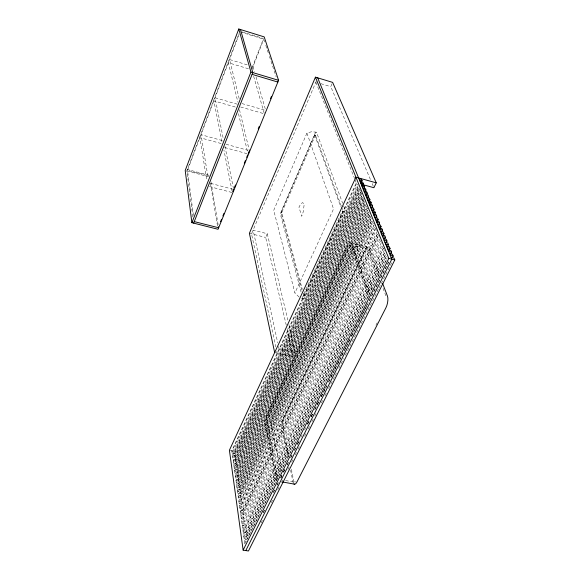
<?xml version="1.0" encoding="UTF-8"?>
<svg xmlns="http://www.w3.org/2000/svg" width="580" height="580" viewBox="0 0 580 580"><rect width="100%" height="100%" fill="white"/><g stroke="black" fill="none" stroke-linecap="round" stroke-linejoin="round"><path stroke-width="0.43" stroke-dasharray="2.9 2.17" d="M192.85 216.942L186.847 170.933L238.917 33.712M239.105 34.394L187.499 170.317L209.177 176.088M252.358 67.084L263.219 39.353M252.104 68.977L263.777 39.201M299.12 297.054L294.923 293.009L273.731 210.315M341.25 206.06L315.476 135.234L314.614 134.959L280.981 212.432L301.904 290.826M315.411 135.169L281.742 212.664L302.289 289.297M316.267 81.186L251.524 233.849L275.826 346.942M273.695 210.402L306.972 133.037L311.511 131.754L316.332 132.168A3.052 0.935 -73.9 0 1 316.629 132.501L342.62 203.188M286.259 325.177L265.662 237.43L267.264 233.725L253.105 230.122L277.726 342.831M370.388 179.43L330.781 86.674L332.021 83.81M342.12 211.454C342.062 210.562 343.541 210.917 342.998 211.693L304.137 295.278L303.101 295.263L342.12 211.454L342.998 211.693M306.929 133.132L333.558 208.93L294.901 292.943M244.789 543.438L231.797 450.696L356.693 182.033M356.57 183.498L231.906 451.494L234.298 451.943L234.552 453.748L232.16 453.292L357.541 184.121M358.193 185.723L232.442 455.307L234.842 455.757L235.103 457.576L232.696 457.12L358.788 187.188M234.298 451.943L358.07 186.709M234.552 453.748L359.049 187.318M359.448 188.805L232.979 459.15L235.393 459.607L235.654 461.441L233.232 460.984L360.049 190.283M234.842 455.757L359.716 188.913M235.103 457.576L360.31 190.378M360.716 191.915L233.523 463.028L235.944 463.485L236.205 465.334L233.783 464.877L361.318 193.408M235.393 459.607L360.977 191.994M235.654 461.441L361.579 193.474M361.615 195.881L234.073 466.943L236.502 467.393L236.77 469.263L234.335 468.807L362.609 196.555M235.944 463.485L361.869 195.924M236.205 465.334L362.471 197.425M363.29 198.237L234.624 470.895L237.068 471.344L237.336 473.222L234.886 472.772L363.906 199.745M236.502 467.393L363.16 199.07M236.77 469.263L363.769 200.579M364.595 201.441L235.183 474.875L237.633 475.325L237.901 477.224L235.451 476.774L365.219 202.964M237.068 471.344L364.849 201.427M237.336 473.222L365.473 202.935M365.915 204.682L235.748 478.891L238.206 479.341L238.481 481.255L236.017 480.805L366.546 206.219M237.633 475.325L366.161 204.638M237.901 477.224L366.408 206.973M367.256 207.944L236.314 482.944L238.786 483.394L239.061 485.322L236.582 484.88L367.495 210.33M238.206 479.341L367.488 207.879M238.481 481.255L367.742 210.228M368.213 212.062L236.887 487.033L239.366 487.483L239.649 489.433L237.162 488.983L368.851 213.65M238.786 483.394L368.445 211.968M239.061 485.322L369.09 213.52M369.569 215.405L237.466 491.159L239.953 491.608L240.236 493.573L237.742 493.123L370.606 216.188M239.366 487.483L369.808 215.252M239.649 489.433L370.446 216.84M371.338 217.964L238.046 495.32L240.548 495.769L240.831 497.749L238.322 497.307L371.99 219.573M239.953 491.608L371.178 218.595M240.236 493.573L371.824 220.204M372.723 221.379L238.634 499.518L241.149 499.967L241.432 501.968L238.917 501.526L373.389 223.003M240.548 495.769L372.556 221.973M374.129 224.83L239.228 503.759L241.751 504.201L242.041 506.224L239.511 505.782L374.803 226.468M241.149 499.967L373.955 225.388M375.55 228.302L239.83 508.036L242.368 508.479L242.657 510.516L240.113 510.074L376.442 229.658M241.751 504.201L375.369 228.832M377.196 231.507L240.432 512.35L242.984 512.792L243.274 514.851L240.722 514.409L377.667 233.508M242.657 510.516L377.877 233.16M378.435 235.379L241.041 516.707L243.6 517.15L243.897 519.223L241.331 518.781L379.327 236.698M242.984 512.792L378.247 235.821M379.9 238.982L241.657 521.101L244.231 521.543L244.528 523.639L241.954 523.196L380.596 240.693M381.379 242.614L242.28 525.538L244.862 525.98L245.166 528.09L242.578 527.655L382.089 244.347M382.88 246.282L242.911 530.018L245.499 530.453L245.804 532.585L243.208 532.15L383.59 248.044M245.166 528.09L383.387 248.341M384.395 249.994L243.542 534.535L246.145 534.97L246.456 537.124L243.846 536.688L385.113 251.778M245.804 532.585L384.895 252.039M246.145 534.97L385.707 253.989M385.519 254.569L244.18 539.096L246.797 539.53L387.244 257.752M246.456 537.124L386.425 255.78M386.251 256.353L244.485 541.278L246.232 541.561M244.825 543.707L387.063 258.368M283.439 471.859L284.657 469.423M297.221 444.309L298.432 441.873M307.349 424.052L308.567 421.616M310.996 416.759L312.214 414.323M317.477 403.796L318.695 401.36M321.124 396.502L322.342 394.066M323.966 390.826L325.989 386.78M331.26 376.246L332.47 373.81M334.906 368.952L336.117 366.517M337.741 363.276L339.764 359.23M341.388 355.989L342.606 353.553M345.035 348.696L346.253 346.26M347.869 343.019L349.899 338.974M351.516 335.726L353.546 331.68M355.163 328.439L356.381 326.004M358.81 321.146L360.028 318.71M361.644 315.469L367.321 304.13M263.248 512.561L264.465 510.132M273.376 492.318L274.587 489.882M277.023 485.025L278.233 482.596M280.662 477.739L281.88 475.31M283.497 472.069L284.715 469.64M287.144 464.783L288.361 462.354M290.79 457.497L292.001 455.068M294.437 450.211L295.648 447.782M297.272 444.541L299.294 440.495M300.911 437.255L302.129 434.826M304.558 429.968L305.776 427.54M307.393 424.299L309.423 420.253M311.039 417.013L313.062 412.967M314.686 409.726L319.544 400.012M321.168 396.771L326.837 385.432M328.454 382.198L389.608 259.934M263.269 512.785L264.48 510.357M273.383 492.572L274.594 490.151M277.023 485.3L278.233 482.879M280.662 478.029L281.873 475.6M283.489 472.366L284.7 469.945M287.129 465.095L288.34 462.666M290.769 457.816L291.979 455.394M294.408 450.544L295.619 448.115M298.048 443.265L299.258 440.843M307.755 423.864L309.372 420.63M311.395 416.592L313.012 413.359M315.034 409.313L319.478 400.425M321.501 396.379L323.118 393.146M323.524 392.341L326.757 385.874M328.78 381.828L334.036 371.323M334.442 370.511L336.871 365.661M337.277 364.856L350.211 338.988M351.835 335.755L367.604 304.232M369.221 300.998L371.243 296.953M371.649 296.148L388.629 262.196M261.123 522.87L262.341 520.441M271.288 502.628L272.506 500.199M277.791 489.679L279.009 487.251M281.445 482.386L282.663 479.957M287.948 469.438L289.166 467.009M291.61 462.144L292.827 459.715M295.263 454.858L296.481 452.429M298.113 449.196L299.331 446.76M304.616 436.24L306.646 432.187M308.27 428.953L309.488 426.517M311.931 421.66L313.149 419.231M314.773 415.998L315.991 413.569M321.276 403.042L323.306 398.989M324.938 395.756L326.968 391.703M328.592 388.462L334.689 376.318M335.095 375.514L337.125 371.461M338.756 368.22L343.628 358.505M345.26 355.272L378.588 288.876M378.994 288.064L392 262.153M375.949 325.184L377.181 322.77M316.332 132.168L315.535 132.711A3.618 1.117 -73.9 0 0 314.831 133.98L281.416 210.946A3.473 1.037 -75.4 0 0 280.887 212.512L280.589 214.433A2.929 0.87 -75.4 0 0 280.662 215.252L301.063 292.023M301.52 298.236L303.137 298.751L303.84 298.424A3.922 1.312 -76.8 0 0 304.594 297.228L343.672 213.317A4.111 1.443 -75 0 0 344.187 211.946L344.629 209.192A3.444 1.211 -75 0 0 344.476 208.235L342.932 204.03M285.621 480.545L294.894 482.255A6.17 2.153 -80.5 0 1 293.632 480.421L291.305 468.952M230.202 450.392L231.797 450.696M274.666 352.575L293.676 356.765L287.078 328.686M303.282 295.068L304.137 295.278M249.393 233.312L265.662 237.43M355.75 246.21L367.618 249.262M350.124 245.086L351.603 245.463M350.465 242.839L368.075 247.377M281.082 212.12L281.844 212.323M280.995 212.613L281.757 212.809M210.642 183.374L232.798 189.232M209.394 186.542L232.377 192.596L223.952 150.162M209.039 175.262L187.391 169.49L193.561 216.304M186.847 170.933L208.481 176.69M224.743 147.537L248.059 153.961M222.191 140.541L201.035 134.676L208.061 177.567M226.033 144.246L247.653 150.227M221.031 143.506L199.897 137.663L206.843 180.808M314.672 134.959L315.476 135.234M314.49 135.176L315.274 135.401M235.292 107.032L213.868 100.862L221.959 141.73M241.976 103.566L265.727 110.439M237.35 104.212L215.042 97.766L223.235 138.46M240.635 106.988L264.357 113.825L253.518 75.82M247.174 64.829L229.564 59.53L239.206 98.723M248.443 68.766L228.346 62.742L237.88 102.124M320.827 83.665L330.781 86.674M242.411 31.965L263.545 38.512M240.069 31.864L262.928 38.94M303.137 298.751L302.999 298.685A3.313 1.102 -76.8 0 1 302.688 298.127L302.224 296.38M303.956 295.466L303.456 293.639M372.157 183.57L373.919 187.71M315.853 82.164L354.626 178.662M354.967 179.495L356.316 182.852M379.023 274.021L369.344 248.704A8.113 3.081 -75.8 0 0 364.501 250.828L283.685 417.426A7.562 2.53 -79.3 0 0 282.068 427.895L287.955 457.04M378.544 276.479L368.583 250.277A6.162 2.342 -75.8 0 0 364.9 251.887L283.932 418.629A5.742 1.929 -79.3 0 0 282.707 426.597L288.615 455.713M383.039 288.311L386.577 297.605M372.077 289.449L356.678 247.218A6.184 2.284 -75.8 0 0 353.075 248.856L272.854 416.389A5.764 1.878 -79.2 0 0 271.599 424.372L280.691 472.062M341.555 206.9L343.092 211.113M314.693 135.01L340.685 206.668M264.11 40.223L264.668 41.927M265.792 45.341L268.315 53.026M269.439 56.441L276.174 76.93M253.039 66.599L254.533 71.753M256.026 76.915L265.234 108.721M239.468 109.693L249.168 149.828M267.264 233.725L287.847 320.066M288.898 324.474L295.619 352.669L279.074 348.993L278.494 346.354M238.467 113.658L247.849 153.084M276.776 351.357L277.153 353.126M290.631 470.286L292.951 481.762A8.113 2.827 -80.5 0 0 293.342 483.06M224.946 146.298L233.472 188.58M281.365 475.593L281.865 478.246M277.639 477.463L267.677 423.98A5.771 1.856 -79.1 0 1 268.946 415.983L348.942 248.117A6.199 2.262 -75.8 0 1 352.524 246.471L369.366 293.4A6.634 2.581 -76.8 0 1 369.634 294.575M210.946 181.692L218.21 225.105M210.381 183.135L217.601 226.613M277.95 478.826A6.199 2.066 -80.3 0 1 276.174 477.188L266.3 423.704A5.778 1.849 -79.1 0 1 267.568 415.7L347.478 247.74A6.199 2.255 -75.8 0 1 351.045 246.094L367.793 293.016A6.634 2.574 -76.8 0 1 368.003 297.286M276.406 480.661A8.156 2.726 -80.3 0 1 275.5 478.543L265.596 424.611A7.598 2.436 -79.1 0 1 267.271 414.098L346.985 246.333A8.149 2.965 -75.8 0 1 351.676 244.151L368.619 291.363A8.729 3.386 -76.8 0 1 369.061 294.154M296.105 481.473A6.17 2.153 -80.5 0 1 295.488 482.067M304.058 205.262L303.267 211.751L301.701 216.318L298.961 207.125L300.875 203.819L302.651 202.601L303.818 203.812L304.058 205.262"/><path stroke-width="0.87" d="M238.779 29L185.208 170.498L191.893 222.691L218.044 229.274L278.567 80.308L264.183 36.881L238.779 29L250.923 72.036L191.893 222.691M193.662 223.133L252.793 72.594L240.497 29.537M220.53 221.77L221.553 219.262M222.908 215.912L223.931 213.404M232.754 191.654L233.776 189.145M234.458 187.47L235.473 184.962M244.303 163.212L245.325 160.703M246.681 157.354L247.704 154.846M248.392 153.149L249.386 150.706M258.231 128.912L259.245 126.404M270.454 98.803L271.476 96.294M363.022 184.708L373.919 187.71L376.239 182.831L332.637 82.382L315.426 77.162L249.393 233.312L274.666 352.575M361.347 182.395L362.116 180.757L361.521 179.314L358.861 178.575M362.609 185.462L363.377 183.824L362.783 182.367L360.107 181.627M363.885 188.558L364.661 186.919L364.051 185.448L361.369 184.708M365.175 191.69L365.951 190.051L365.335 188.565L362.638 187.819M366.48 194.844L367.256 193.205L366.632 191.704L363.921 190.965M367.793 198.034L368.568 196.402L367.945 194.887L365.219 194.14M369.126 201.26L369.902 199.621L369.271 198.092L366.531 197.345M370.468 204.515L371.243 202.884L370.606 201.332L367.858 200.586M371.824 207.807L372.599 206.175L371.954 204.61L369.199 203.863M373.194 211.127L373.977 209.496L373.324 207.915L370.548 207.169M374.571 214.491L375.361 212.86L374.702 211.258L371.911 210.511M375.971 217.884L376.761 216.253L376.094 214.636L373.295 213.889M377.384 221.306L378.174 219.682L377.5 218.051L374.687 217.297M378.812 224.772L379.603 223.148L378.928 221.502L376.101 220.748M380.255 228.281L381.053 226.649L380.364 224.989L377.522 224.235M381.321 232.631L382.51 230.195L381.821 228.513L378.965 227.759M383.191 235.4L383.989 233.769L383.286 232.073L380.422 231.319M384.685 239.011L385.483 237.387L384.772 235.668L381.887 234.914M386.193 242.665L386.99 241.048L386.273 239.308L383.373 238.554M387.31 247.174L388.513 244.745L387.795 242.984L384.881 242.23M389.252 250.103L390.057 248.479L389.325 246.703L386.396 245.942M390.405 254.692L391.616 252.256L390.876 250.466L387.933 249.704M391.058 257.346L394.03 258.107L394.791 259.942L248.436 551L243.136 550.137L388.825 258.412L315.426 77.162M392.385 257.694L393.197 256.077L392.442 254.265L389.485 253.504M245.789 550.572L391.812 259.18L317.68 77.843M282.337 481.929L294.611 484.184M194.264 221.604L218.66 227.766L218.493 226.787M390.231 255.316L393.197 256.077M388.825 258.412L394.791 259.942M387.121 247.718L390.057 248.479M388.665 251.495L391.616 252.256M384.083 240.287L386.99 241.048M385.599 243.984L388.513 244.745M381.111 233.015L383.989 233.769M382.59 236.633L385.483 237.387M379.653 229.433L382.51 230.195M376.775 222.394L379.603 223.148M378.203 225.895L381.053 226.649M373.955 215.499L376.761 216.253M375.354 218.928L378.174 219.682M371.193 208.749L373.977 209.496M372.563 212.106L375.361 212.86M367.162 198.882L369.902 199.621M368.488 202.137L371.243 202.884M369.837 205.421L372.599 206.175M364.537 192.466L367.256 193.205M365.842 195.656L368.568 196.402M361.971 186.18L364.661 186.919M363.247 189.305L365.951 190.051M359.448 180.018L362.116 180.757M360.702 183.084L363.377 183.824M376.239 182.831L355.939 177.197L229.405 450.239L243.136 550.137M252.097 74.363L277.856 82.056L277.588 81.236M250.923 72.036L278.567 80.308M382.575 283.301L387.411 295.967A8.685 3.516 -76.9 0 1 385.852 307.915L296.989 481.893A8.113 2.827 -80.5 0 1 293.908 483.887"/></g></svg>
